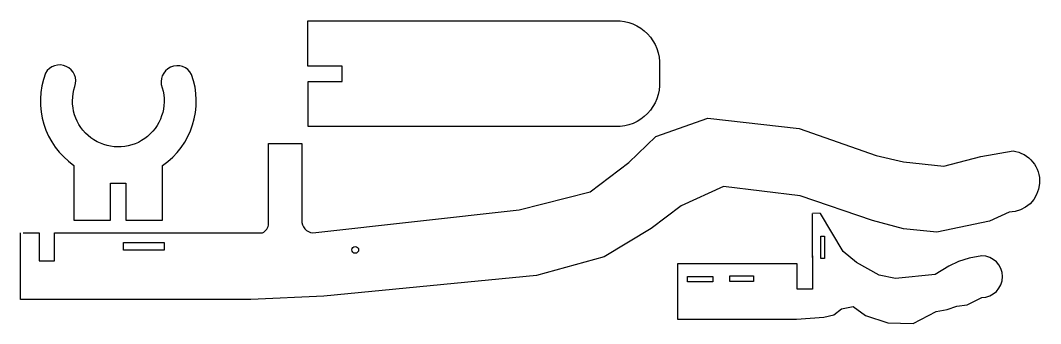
# Model space of a CAD drawing. Extents: x -3 to 1221, y -109 to 255.
import ezdxf

# ---------------------------------------------------------------- set-up
doc = ezdxf.new("R2010")
doc.units = 0

# ---------------------------------------------------------------- blocks, each defined once
blk = doc.blocks.new('SKETCH')
at = {"color": 7}
for points in [[(711.3, 127.2), (342, 127.2), (342.1, 181.5), (382.7, 181.5), (382.7, 199.9), (341.8, 199.9), (341.8, 254.2), (711.1, 254.2, -0.436341), (763.7, 199.9), (763.7, 181.5, -0.435132)], [(62.1, 175.4, 0.915216), (26.8, 191.3, 0.345922), (61, 80.8), (61, 15.1), (105, 15.1), (105, 59.4), (123.4, 59.4), (123.4, 15.1), (167.4, 15.1), (167.4, 80.8, 0.340852), (202.2, 189.7, 0.947247), (166.8, 173.9, -1.371427)]]:
    blk.add_lwpolyline(points, format="xyb", close=True, dxfattribs=at)
for points in [[(0, 0), (19.1, 0), (19.1, -33.6), (37.5, -33.6), (37.5, 0), (287.1, 0, 0.29291), (294.6, 10.9), (294.6, 107), (334.6, 107), (334.6, 15.2, 0.426758), (347.7, 0), (595.1, 27.4), (680.6, 49.1), (726.7, 84.3), (759.2, 115.5), (821.6, 137.2), (931.4, 125), (1023.7, 92.5), (1056.6, 85), (1105, 80), (1149.3, 91.5), (1187.9, 98.1, -0.931436), (1183.3, 24.7), (1159.5, 13.9), (1096.6, 0.7), (1056.5, 4.8), (1019.4, 14.6), (932.3, 44.2), (840.6, 55.4), (789.7, 32.4), (753.6, 5.3), (697.3, -29), (616, -51.3), (361, -76.2), (273.4, -80.1), (-3.3, -80.1), (-3.3, 0)], [(947.3, -27.6), (947.3, -67.5), (928.9, -67.5), (928.9, -37.1), (785.1, -37.1), (785.1, -103.4), (927.9, -103.4), (960.7, -101.2), (972.8, -98.4), (982.2, -91.2), (995.9, -88.5), (1010.8, -99), (1037.7, -107.8), (1068, -108.9), (1095.5, -94.5), (1108.7, -91.8), (1120.3, -87.9), (1133, -86.3), (1150.3, -77.6, 1), (1150.3, -27.6), (1135.2, -30.3), (1122.3, -34.4), (1110.8, -39.9), (1094.4, -50.1), (1046.8, -54.8), (1027.1, -50.7), (999.9, -35.8), (984, -22.3), (957, 23.2), (947.5, 23.6)]]:
    blk.add_lwpolyline(points, format="xyb", dxfattribs=at)
blk.add_lwpolyline([(947.1, -29.5), (947.1, 23.2)], dxfattribs=at)
for points in [[(120.4, -11.8), (169.1, -11.8), (169.1, -20.9), (120.4, -20.9)], [(957.4, -4.1), (961.8, -4.1), (961.8, -30.7), (957.4, -30.7)], [(797.2, -52.5), (827.8, -52.5), (827.8, -58.8), (797.2, -58.8)], [(848, -51.7), (876.4, -51.7), (876.4, -58.4), (848, -58.4)]]:
    blk.add_lwpolyline(points, close=True, dxfattribs=at)
blk.add_circle((398.5, -20.5), 4.1, dxfattribs=at)

msp = doc.modelspace()

# ---------------------------------------------------------------- block references
msp.add_blockref('SKETCH', (0, 0))

doc.saveas('drawing.dxf')
